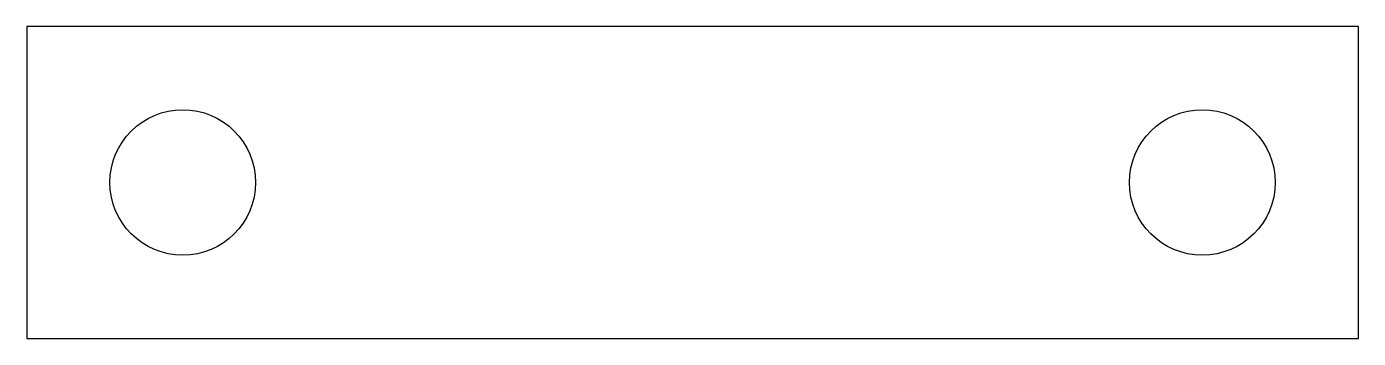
# Model space of a CAD drawing. Extents: x 1771 to 1899, y 1253 to 1283.
import ezdxf

# ---------------------------------------------------------------- set-up
doc = ezdxf.new("R2010")
doc.units = 0
doc.header["$MEASUREMENT"] = 0
doc.layers.get('0').update_dxf_attribs({"linetype": 'CONTINUOUS'})

msp = doc.modelspace()

# ---------------------------------------------------------------- linework, layer by layer
for p, q in [((1898.79, 1283.5), (1770.79, 1283.5)), ((1770.79, 1283.5), (1770.79, 1253.5)), ((1898.79, 1253.5), (1898.79, 1283.5)), ((1770.79, 1253.5), (1898.79, 1253.5))]:
    msp.add_line(p, q)
for centre in [(1785.79, 1268.5), (1883.79, 1268.5)]:
    msp.add_circle(centre, 7)

doc.saveas('drawing.dxf')
